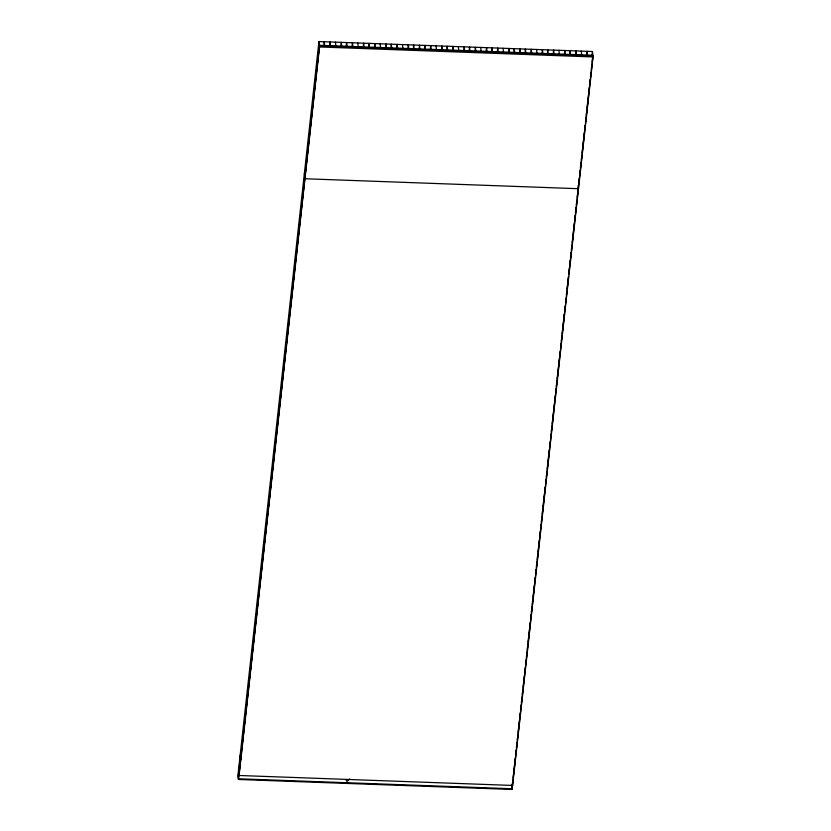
<?xml version="1.0" encoding="UTF-8"?>
<svg xmlns="http://www.w3.org/2000/svg" width="831" height="831" viewBox="0 0 831 831"><rect width="100%" height="100%" fill="white"/><g stroke="black" fill="none" stroke-linecap="round" stroke-linejoin="round"><path stroke-width="1.25" d="M238.923 773.796L239.099 775.489L512.613 785.451L593.043 56.934L592.441 51.522L318.938 41.55L237.957 775.043L238.445 779.478L511.958 789.45L568.591 276.391M238.185 777.089L240.377 757.197M238.445 779.478L319.426 45.985L592.929 55.957M239.099 775.489L319.53 46.962L318.938 41.55M323.976 44.303L324.256 41.747L324.744 46.183M329.689 45.798L330.115 41.955L330.603 46.401M340.866 46.204L341.292 42.36L341.78 46.806M346.184 46.401L346.61 42.558L347.098 46.993M352.043 46.609L352.458 42.776L352.946 47.211M363.209 47.014L363.635 43.181L364.123 47.616M368.528 47.211L368.954 43.368L369.442 47.814M374.386 47.429L374.812 43.586L375.3 48.021M385.563 47.834L385.989 43.991L386.477 48.437M391.017 46.744L391.308 44.188L391.796 48.624M396.74 48.24L397.156 44.396L397.644 48.842M407.907 48.645L408.333 44.812L408.821 49.247M413.371 47.564L413.651 44.999L414.139 49.445M419.084 49.05L419.51 45.217L419.998 49.652M424.548 47.969L424.828 45.414L425.316 49.85M430.261 49.465L430.687 45.622L431.175 50.057M441.438 49.87L441.863 46.027L442.341 50.473M446.756 50.057L447.182 46.224L447.66 50.66M452.604 50.276L453.03 46.432L453.518 50.878M463.781 50.681L464.207 46.848L464.695 51.283M469.1 50.878L469.525 47.035L470.014 51.48M474.958 51.086L475.384 47.253L475.872 51.688M486.135 51.501L486.561 47.658L487.039 52.104M491.588 50.411L491.879 47.855L492.357 52.291M497.312 51.906L497.727 48.063L498.216 52.509M508.479 52.311L508.904 48.478L509.393 52.914M513.942 51.221L514.223 48.665L514.711 53.111M519.655 52.717L520.081 48.884L520.57 53.319M525.119 51.636L525.4 49.071L525.888 53.516M530.832 53.122L531.258 49.289L531.747 53.724M542.009 53.537L542.425 49.694L542.913 54.14M547.463 52.446L547.743 49.891L548.231 54.327M553.176 53.942L553.602 50.099L554.09 54.545M564.353 54.347L564.779 50.514L565.267 54.95M569.671 54.545L570.097 50.701L570.585 55.147M575.53 54.753L575.956 50.92L576.444 55.355M586.707 55.158L587.122 51.325L587.61 55.76M592.015 55.386L592.441 51.522M511.688 787.05L511.969 784.568M512.852 779.894L511.875 788.744L238.372 778.772L319.353 45.279L592.856 55.251L592.15 61.639M513.111 777.546L513.703 772.155M513.994 769.579L514.566 764.416M514.846 761.84L515.272 757.965M515.698 754.091L516.124 750.227M516.415 747.64L516.986 742.488M517.266 739.902L517.838 734.749M518.118 732.163L518.689 727M518.98 724.424L519.406 720.55M519.832 716.686L520.258 712.811M520.684 708.947L521.11 705.072M521.401 702.496L521.972 697.334M522.252 694.758L522.824 689.595M523.104 687.008L523.53 683.144M523.956 679.27L524.392 675.406M524.818 671.531L525.244 667.667M525.67 663.792L526.096 659.918M526.387 657.342L526.947 652.179M527.238 649.603L527.81 644.441M528.09 641.864L528.661 636.702M528.942 634.126L529.513 628.963M529.804 626.377L530.23 622.512M530.656 618.638L531.082 614.774M531.362 612.187L531.933 607.035M532.224 604.449L532.796 599.286M533.076 596.71L533.647 591.547M533.928 588.971L534.354 585.097M534.79 581.233L535.216 577.358M535.642 573.494L536.068 569.619M536.348 567.043L536.919 561.881M537.21 559.294L537.771 554.142M538.062 551.555L538.488 547.691M538.914 543.817L539.34 539.953M539.766 536.078L540.337 530.916M540.628 528.339L541.054 524.465M541.334 521.889L541.905 516.726M542.186 514.15L542.757 508.988M543.048 506.411L543.619 501.249M543.9 498.662L544.471 493.51M544.752 490.924L545.178 487.059M545.614 483.185L546.04 479.321M546.32 476.734L546.891 471.572M547.172 468.996L547.743 463.833M548.034 461.257L548.595 456.094M548.886 453.518L549.312 449.644M549.738 445.78L550.164 441.905M550.589 438.03L551.026 434.166M551.306 431.58L551.877 426.428M552.158 423.841L552.729 418.679M553.02 416.102L553.446 412.238M553.872 408.364L554.443 403.201M554.724 400.625L555.295 395.463M555.575 392.886L556.001 389.012M556.292 386.436L556.863 381.273M557.144 378.697L557.715 373.535M557.996 370.948L558.567 365.796M558.858 363.209L559.429 358.047M559.71 355.471L560.136 351.596M560.561 347.732L560.987 343.857M561.278 341.281L561.849 336.119M562.13 333.543L562.701 328.38M562.982 325.804L563.553 320.641M563.844 318.055L564.27 314.191L564.446 315.873M564.696 310.337L565.122 306.483M565.547 302.629L565.963 298.776M566.389 294.922L566.815 291.068M567.106 288.502L567.666 283.361M567.957 280.795L568.383 276.941M568.809 273.087L569.37 267.946M569.65 265.38L570.222 260.238M570.502 257.672L571.074 252.531M571.354 249.965L571.78 246.111M572.206 242.257L572.632 238.404M572.912 235.838L573.483 230.696M573.764 228.13L574.335 222.988M574.616 220.423L575.187 215.281M575.468 212.715L576.039 207.584M576.319 205.008L576.745 201.154M577.171 197.3L577.597 193.446M578.023 189.593L578.303 187.027M578.729 183.194L579.29 178.073M579.581 175.518L580.142 170.397M580.422 167.841L580.994 162.72M581.274 160.154L581.7 156.321M582.115 152.478L582.541 148.645M582.967 144.802L583.528 139.691M583.819 137.125L584.38 132.015M584.66 129.449L585.086 125.616M585.512 121.773L585.928 117.94M586.219 115.384L586.779 110.263M587.06 107.708L587.631 102.587M587.912 100.032L588.473 94.911M588.753 92.355L589.324 87.234M589.605 84.679L590.166 79.558M590.457 77.003L590.872 73.159M591.298 69.316L591.724 65.483M568.84 274.168L592.794 57.235M349.643 778.959L347.098 781.483L345.634 779.488M319.53 46.962L593.043 56.934M581.274 51.107L581.762 55.552M578.137 185.521L578.49 188.71L304.987 178.748L304.395 173.326M558.92 50.296L559.408 54.732M536.577 49.486L537.055 53.922M503.046 48.26L503.534 52.696M480.702 47.45L481.191 51.886M458.348 46.629L458.837 51.075M436.005 45.819L436.493 50.255M512.426 783.768L512.613 785.451M511.47 785.015L511.958 789.45M402.474 44.594L402.962 49.039M380.131 43.783L380.619 48.219M357.777 42.963L358.265 47.409M335.433 42.152L335.921 46.588M240.159 755.15L240.647 759.586"/></g></svg>
